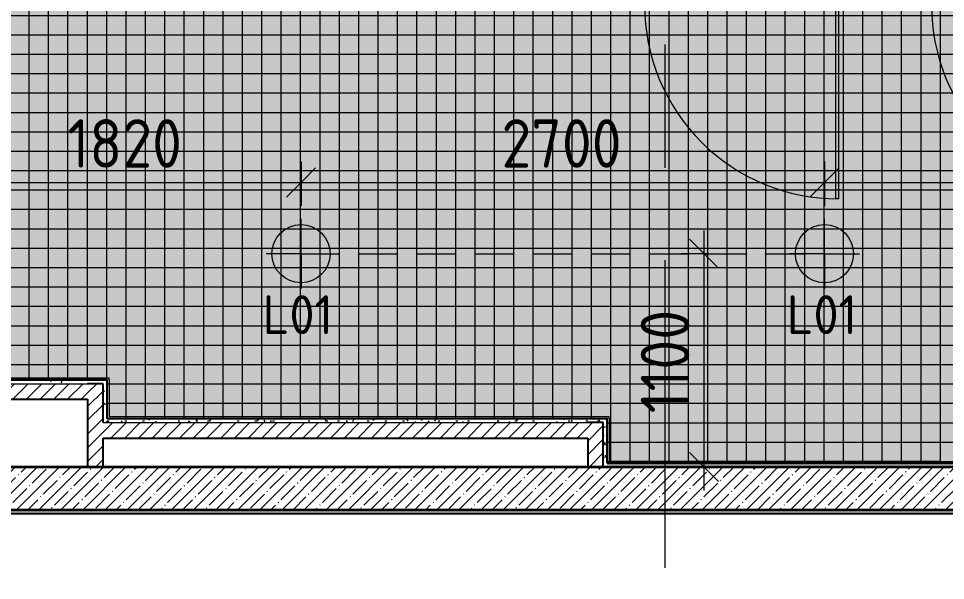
# Model space of a CAD drawing. Header units: millimetres. Extents: x 81682 to 274809, y -8553 to 29000.
# Drawn here: x 112624 to 117405, y 4816 to 7713 of the extents above; entities that cross this region are included whole.
import ezdxf

# ---------------------------------------------------------------- set-up
doc = ezdxf.new("R2010")
doc.units = ezdxf.units.MM
doc.linetypes.add('ADSK_Штрих_ш2 п1', pattern=[300, 200, -100])
doc.linetypes.add('Осевая', pattern=[3175, 635, -476.25, 1587.5, -476.25])
for name, color, linetype, lineweight in [('A-ANNO-DIMS', 7, 'Continuous', 9), ('A-ANNO-DIMS-100', 7, 'Continuous', 9), ('A-CLNG-PATT', 7, 'Continuous', 9), ('A-DETL-1', 7, 'ADSK_Штрих_ш2 п1', 9), ('A-DOOR', 7, 'Continuous', 9), ('A-GENM', 7, 'Continuous', 9), ('A-WALL', 7, 'Continuous', 9), ('E-LITE-EQPM-IDEN', 7, 'Continuous', 9), ('I-WALL', 7, 'Continuous', 9), ('Оси-2', 7, 'Осевая', 9)]:
    doc.layers.add(name, color=color, linetype=linetype, lineweight=lineweight)
for name, color, linetype, lineweight, true_color in [('A-ANNO-NOTE', 1, 'Continuous', 9, 0xff0000), ('A-WALL-2', 254, 'Continuous', 25, 0xbebebe), ('A-WALL-4', 7, 'Continuous', 35, 0x3c3c3c), ('A-WALL-6', 7, 'Continuous', 25, 0x3c3c3c), ('A-WALL-FNSH-3', 7, 'Continuous', 13, 0x3c3c3c)]:
    doc.layers.add(name, color=color, linetype=linetype, lineweight=lineweight, true_color=true_color)
doc.layers.add('A-CLNG-PATT-1', color=7, linetype='Continuous', lineweight=9, transparency=1)
doc.styles.add('GOST Common', font='GOST_Common.ttf', dxfattribs={"height": 200})
doc.styles.add('ISOCPEUR_1', font='isocpeur.ttf', dxfattribs={"width": 0.9, "height": 250})
doc.dimstyles.new('ISO-2_5_0_9К_БОЛЬШОЙ_1', dxfattribs={"dimscale": 304.8, "dimtxt": 248.995294, "dimasz": 0.492126, "dimexe": 0.393701, "dimexo": 0.984252, "dimgap": 0, "dimtad": 1, "dimdec": 0, "dimrnd": 10, "dimzin": 0, "dimdsep": 46, "dimtxsty": 'ISOCPEUR_1', "dimblk1": 'OBLIQUE', "dimblk2": 'OBLIQUE', "dimsah": 1, "dimcen": 0.09, "dimdle": 0.393701, "dimazin": 0, "dimtfac": 1, "dimtdec": 4, "dimtix": 1, "dimtmove": 0, "dimatfit": 3, "dimfxl": 1, "dimtvp": 1, "dimtolj": 1, "dimtzin": 0, "dimarcsym": 2})
pattern_1 = [(45, (0, 0), (-35.35534, 35.35534), [])]
pattern_2 = [(0, (0, 0), (121.92, 30.48), [10.058, -81.382, 10.058, -81.382, -487.68]), (0, (0, 0), (121.92, 30.48), [-182.88, 10.058, -172.822, 10.058, -81.382, -213.36]), (0, (0, 0), (121.92, 30.48), [-457.2, 10.058, -50.902, 10.058, -142.342]), (120, (45.72, 15.24), (-87.356454, 90.345817), [10.058, -81.382, 10.058, -81.382, -487.68]), (120, (45.72, 15.24), (-87.356454, 90.345817), [-182.88, 10.058, -172.822, 10.058, -81.382, -213.36]), (120, (45.72, 15.24), (-87.356454, 90.345817), [-457.2, 10.058, -50.902, 10.058, -142.342]), (240, (60.96, 76.2), (-34.563546, -120.825817), [10.058, -81.382, 10.058, -81.382, -487.68]), (240, (60.96, 76.2), (-34.563546, -120.825817), [-182.88, 10.058, -172.822, 10.058, -81.382, -213.36]), (240, (60.96, 76.2), (-34.563546, -120.825817), [-457.2, 10.058, -50.902, 10.058, -142.342])]
pattern_3 = [(288.435, (116754.71, 7791), (416.50086, -832.99954), [158.05, -1159.038]), (319.399, (116804.69, 7641.06), (2499.010644, -2082.486787), [76.799, -3763.143]), (316.848, (116446.5, 7591.08), (6247.5402574, -5830.957739), [182.691, -8951.868]), (289.983, (116579.78, 7466.13), (1249.49393, -3332.002656), [97.5, -4777.508]), (270, (116613.1, 7791), (416.5, -416.5), [83.3, -333.2]), (298.443, (116613.1, 7707.7), (-2915.5071394, 5414.4962996), [227.365, -11140.87]), (264.289, (116721.39, 7507.78), (416.5263, 3748.496867), [83.716, -4102.058]), (309.806, (116713.06, 7424.48), (-1666.01521, 2082.48651), [65.059, -3187.91])]

# ---------------------------------------------------------------- blocks, each defined once
blk = doc.blocks.new('131_Сантехническая перегородка_Дверь МГН - СД-1-V49-План расстановки осветительного оборудования 3 этажа в осях 23-33')
at = {"layer": 'A-DOOR'}
h = blk.add_hatch(dxfattribs=at)
h.set_pattern_fill('FP_49', color=256, style=0, pattern_type=2)
h.set_pattern_definition(pattern_3)
h.paths.add_polyline_path([(1202, 8), (1010, 8), (1010, -8), (1390, -8), (1390, 8)])
at = {"layer": 'A-GENM'}
h = blk.add_hatch(dxfattribs=at)
h.set_pattern_fill('FP_49', color=256, style=0, pattern_type=2)
h.set_pattern_definition(pattern_3)
h.paths.add_polyline_path([(10, 8), (-370, 8), (-370, -8), (10, -8)])
at = {"layer": 'A-DOOR'}
for p, q in [((10, 1008), (26, 1008)), ((10, 8), (10, 1008)), ((26, 8), (26, 1008)), ((10, 8), (26, 8))]:
    blk.add_line(p, q, dxfattribs=at)
blk.add_arc((10, 8), 1000, 360, 90, dxfattribs=at)
at = {"layer": 'A-GENM'}
for p, q in [((-370, 8), (10, 8)), ((-370, -8), (-370, 8)), ((10, -8), (10, 8)), ((1010, 8), (1390, 8)), ((1010, -8), (1010, 8)), ((1390, -8), (1390, 8)), ((10, -8), (-370, -8)), ((1390, -8), (1010, -8))]:
    blk.add_line(p, q, dxfattribs=at)
blk = doc.blocks.new('131_Сантехническая перегородка_Дверь МГН 2 - СД-1-V50-План расстановки осветительного оборудования 3 этажа в осях 23-33')
at = {"layer": 'A-DOOR'}
h = blk.add_hatch(dxfattribs=at)
h.set_pattern_fill('FP_50', color=256, style=0, pattern_type=2)
h.set_pattern_definition([(288.435, (118234.71, 7791), (416.50086, -832.99954), [158.05, -1159.038]), (319.399, (118284.69, 7641.06), (2499.010644, -2082.486787), [76.799, -3763.143]), (316.848, (117926.5, 7591.08), (6247.5402574, -5830.957739), [182.691, -8951.868]), (289.983, (118059.78, 7466.13), (1249.49393, -3332.002656), [97.5, -4777.508]), (270, (118093.1, 7791), (416.5, -416.5), [83.3, -333.2]), (298.443, (118093.1, 7707.7), (-2915.5071394, 5414.4962996), [227.365, -11140.87]), (264.289, (118201.39, 7507.78), (416.5263, 3748.496867), [83.716, -4102.058]), (309.806, (118193.06, 7424.48), (-1666.01521, 2082.48651), [65.059, -3187.91])])
h.paths.add_polyline_path([(-426, 8), (-426, -8), (10, -8), (10, 8)])
for p, q in [((10, 1008), (26, 1008)), ((10, 8), (10, 1008)), ((26, 8), (26, 1008)), ((10, 8), (26, 8))]:
    blk.add_line(p, q, dxfattribs=at)
blk.add_arc((10, 8), 1000, 360, 90, dxfattribs=at)
at = {"layer": 'A-GENM'}
for p, q in [((-426, 8), (10, 8)), ((10, 8), (10, -8)), ((1010, 8), (1110, 8)), ((1010, 8), (1010, -8)), ((1110, 8), (1110, -8)), ((10, -8), (-426, -8)), ((1110, -8), (1010, -8))]:
    blk.add_line(p, q, dxfattribs=at)
blk = doc.blocks.new('DIMBLOCK34-План расстановки осветительного оборудования 3 этажа в осях 23-33')
at = {"layer": 'A-ANNO-DIMS-100'}
for p, q in [((112261, 6673.2), (112261, 6987.2)), ((114081, 6975.4), (114081, 6747.2)), ((114081, 6867.2), (114081, 6975.4)), ((112141, 6867.2), (114081, 6867.2)), ((112261, 6867.2), (112261, 6673.2))]:
    blk.add_line(p, q, dxfattribs=at)
at = {"layer": 'A-ANNO-DIMS-100', "lineweight": 20}
for p, q in [((112261, 6867.2), (112336, 6942.2)), ((114081, 6867.2), (114156, 6942.2)), ((112261, 6867.2), (112186, 6792.2)), ((114081, 6867.2), (114006, 6792.2))]:
    blk.add_line(p, q, dxfattribs=at)
at = {"layer": 'A-ANNO-DIMS-100', "color": 0, "insert": (112876.5, 7193.8), "char_height": 250, "width": 706.764, "attachment_point": 1, "line_spacing_factor": 1.149209, "style": 'ISOCPEUR_1'}
blk.add_mtext('1820', dxfattribs=at)
blk = doc.blocks.new('_Oblique')
at = {"color": 0, "linetype": 'ByBlock', "lineweight": -2}
blk.add_line((-0.5, -0.5), (0.5, 0.5), dxfattribs=at)
blk = doc.blocks.new('DIMBLOCK35-План расстановки осветительного оборудования 3 этажа в осях 23-33')
at = {"layer": 'A-ANNO-DIMS-100'}
for p, q in [((114081, 6975.4), (114081, 6747.2)), ((114081, 6867.2), (114081, 6975.4)), ((116781, 6975.4), (116781, 6747.2)), ((116781, 6867.2), (116781, 6975.4)), ((114081, 6867.2), (116781, 6867.2))]:
    blk.add_line(p, q, dxfattribs=at)
at = {"layer": 'A-ANNO-DIMS-100', "lineweight": 20}
for p, q in [((114081, 6867.2), (114156, 6942.2)), ((116781, 6867.2), (116856, 6942.2)), ((114081, 6867.2), (114006, 6792.2)), ((116781, 6867.2), (116706, 6792.2))]:
    blk.add_line(p, q, dxfattribs=at)
at = {"layer": 'A-ANNO-DIMS-100', "color": 0, "insert": (115115, 7193.8), "char_height": 250, "width": 758.478, "attachment_point": 1, "line_spacing_factor": 1.149209, "style": 'ISOCPEUR_1'}
blk.add_mtext('2700', dxfattribs=at)
blk = doc.blocks.new('DIMBLOCK36-План расстановки осветительного оборудования 3 этажа в осях 23-33')
at = {"layer": 'A-ANNO-DIMS-100'}
for p, q in [((118779, 6673.2), (118779, 6987.2)), ((116781, 6975.4), (116781, 6747.2)), ((116781, 6867.2), (116781, 6975.4)), ((116781, 6867.2), (118899, 6867.2)), ((118779, 6867.2), (118779, 6673.2))]:
    blk.add_line(p, q, dxfattribs=at)
at = {"layer": 'A-ANNO-DIMS-100', "lineweight": 20}
for p, q in [((116781, 6867.2), (116856, 6942.2)), ((118779, 6867.2), (118854, 6942.2)), ((116781, 6867.2), (116706, 6792.2)), ((118779, 6867.2), (118704, 6792.2))]:
    blk.add_line(p, q, dxfattribs=at)
at = {"layer": 'A-ANNO-DIMS-100', "color": 0, "insert": (117464, 7193.8), "char_height": 250, "width": 758.478, "attachment_point": 1, "line_spacing_factor": 1.149209, "style": 'ISOCPEUR_1'}
blk.add_mtext('2000', dxfattribs=at)
blk = doc.blocks.new('DIMBLOCK38-План расстановки осветительного оборудования 3 этажа в осях 23-33')
at = {"layer": 'A-ANNO-DIMS-100'}
for p, q in [((116160.1, 5280), (116160.1, 6620)), ((116183.5, 6500), (116040.1, 6500)), ((116160.1, 6500), (116183.5, 6500)), ((116354, 5400), (116040.1, 5400)), ((116160.1, 5400), (116354, 5400))]:
    blk.add_line(p, q, dxfattribs=at)
at = {"layer": 'A-ANNO-DIMS-100', "lineweight": 20}
for p, q in [((116160.1, 6500), (116085.1, 6575)), ((116160.1, 6500), (116235.1, 6425)), ((116160.1, 5400), (116085.1, 5475)), ((116160.1, 5400), (116235.1, 5325))]:
    blk.add_line(p, q, dxfattribs=at)
at = {"layer": 'A-ANNO-DIMS-100', "color": 0, "insert": (115833.5, 5677.1), "char_height": 250, "width": 655.049, "attachment_point": 1, "rotation": 90, "line_spacing_factor": 1.149209, "style": 'ISOCPEUR_1'}
blk.add_mtext('1100', dxfattribs=at)

msp = doc.modelspace()

# ---------------------------------------------------------------- hatches: boundary and pattern name
at = {"layer": 'A-CLNG-PATT'}
h = msp.add_hatch(dxfattribs=at)
h.set_pattern_fill('FP_24', color=256, style=0, pattern_type=2)
h.set_pattern_definition([(0, (115479, 7729), (0, 100), []), (90, (115479, 7729), (-100, 6e-15), [])])
h.paths.add_polyline_path([(118779, 5421), (118779, 9979), (112031, 9979), (112031, 8081), (112261, 8081), (112261, 5851), (113081, 5851), (113081, 5651), (115661, 5651), (115661, 5421), (117621.4, 5421)])
at = {"layer": 'A-CLNG-PATT-1'}
msp.add_hatch(color=256, dxfattribs=at).paths.add_polyline_path([(118779, 5421), (118779, 9979), (112031, 9979), (112031, 8081), (112261, 8081), (112261, 5851), (113081, 5851), (113081, 5651), (115661, 5651), (115661, 5421), (117621.4, 5421)])
at = {"layer": 'I-WALL'}
h = msp.add_hatch(dxfattribs=at)
h.set_pattern_fill('FP_21', color=256, style=0, pattern_type=2)
h.set_pattern_definition(pattern_2)
h.paths.add_polyline_path([(113060, 5830), (113080, 5830), (113080, 5850), (112260, 5850), (112260, 5830), (112980, 5830)])
h = msp.add_hatch(dxfattribs=at)
h.set_pattern_fill('FP_4', color=256, style=0, pattern_type=2)
h.set_pattern_definition(pattern_1)
h.paths.add_polyline_path([(112533.9, 5750), (112980, 5750), (112980, 5830), (112010, 5830), (112010, 5750)])
h = msp.add_hatch(dxfattribs=at)
h.set_pattern_fill('FP_4', color=256, style=0, pattern_type=2)
h.set_pattern_definition(pattern_1)
h.paths.add_polyline_path([(113060, 5400), (113060, 5830), (112980, 5830), (112980, 5400)])
h = msp.add_hatch(dxfattribs=at)
h.set_pattern_fill('FP_21', color=256, style=0, pattern_type=2)
h.set_pattern_definition(pattern_2)
h.paths.add_polyline_path([(113080, 5630), (113080, 5830), (113060, 5830), (113060, 5630)])
h = msp.add_hatch(dxfattribs=at)
h.set_pattern_fill('FP_21', color=256, style=0, pattern_type=2)
h.set_pattern_definition(pattern_2)
h.paths.add_polyline_path([(115640, 5630), (115660, 5630), (115660, 5650), (113080, 5650), (113080, 5630), (115560, 5630)])
h = msp.add_hatch(dxfattribs=at)
h.set_pattern_fill('FP_4', color=256, style=0, pattern_type=2)
h.set_pattern_definition(pattern_1)
h.paths.add_polyline_path([(115077.6, 5550), (115560, 5550), (115560, 5630), (113060, 5630), (113060, 5550)])
h = msp.add_hatch(dxfattribs=at)
h.set_pattern_fill('FP_4', color=256, style=0, pattern_type=2)
h.set_pattern_definition(pattern_1)
h.paths.add_polyline_path([(115640, 5400), (115640, 5630), (115560, 5630), (115560, 5400)])
h = msp.add_hatch(dxfattribs=at)
h.set_pattern_fill('FP_21', color=256, style=0, pattern_type=2)
h.set_pattern_definition(pattern_2)
h.paths.add_polyline_path([(115660, 5400), (115660, 5630), (115640, 5630), (115640, 5400)])
h = msp.add_hatch(dxfattribs=at)
h.set_pattern_fill('FP_21', color=256, style=0, pattern_type=2)
h.set_pattern_definition(pattern_2)
h.paths.add_polyline_path([(116349.5, 5400), (118800, 5400), (118800, 5420), (115660, 5420), (115660, 5400)])
h = msp.add_hatch(dxfattribs=at)
h.set_pattern_fill('FP_3', color=256, style=0, pattern_type=2)
h.set_pattern_definition([(45, (0, 0), (-57.024626, 57.024626), []), (45, (57.025, 0), (-57.024626, 57.024626), [100.806, -20.161, 3.353, -16.808])])
h.paths.add_polyline_path([(119290, 5180), (119330, 5180), (119330, 5400), (111930, 5400), (111930, 5180), (117621.4, 5180)])
h = msp.add_hatch(dxfattribs=at)
h.set_pattern_fill('FP_21', color=256, style=0, pattern_type=2)
h.set_pattern_definition(pattern_2)
h.paths.add_polyline_path([(116349.5, 5160), (119350, 5160), (119350, 5180), (111910, 5180), (111910, 5160), (115077.6, 5160)])

# ---------------------------------------------------------------- linework, layer by layer
at = {"layer": 'A-ANNO-NOTE'}
for p, q in [((114081, 6500), (114081, 6680)), ((116781, 6500), (116781, 6680)), ((114081, 6500), (113901, 6500)), ((114081, 6500), (114081, 6320)), ((114081, 6500), (114261, 6500)), ((116781, 6500), (116601, 6500)), ((116781, 6500), (116781, 6320)), ((116781, 6500), (116961, 6500))]:
    msp.add_line(p, q, dxfattribs=at)
for centre in [(114081, 6500), (116781, 6500)]:
    msp.add_circle(centre, 150, dxfattribs=at)
at = {"layer": 'A-DETL-1'}
msp.add_line((114081, 6500), (116781, 6500), dxfattribs=at)
at = {"layer": 'A-WALL'}
for p, q in [((112240, 5830), (112980, 5830)), ((113060, 5630), (115560, 5630))]:
    msp.add_line(p, q, dxfattribs=at)
at = {"layer": 'A-WALL-2'}
for p, q in [((113060, 5830), (112980, 5830)), ((113060, 5630), (113060, 5830)), ((112010, 5750), (112980, 5750)), ((112980, 5750), (112980, 5400)), ((113081, 5650), (113080, 5650)), ((115660, 5420), (115660, 5650)), ((115640, 5630), (115560, 5630)), ((115640, 5400), (115640, 5630)), ((113060, 5550), (115560, 5550)), ((113060, 5400), (113060, 5550)), ((115560, 5550), (115560, 5400)), ((115661, 5420), (115660, 5420)), ((111910, 5160), (119350, 5160))]:
    msp.add_line(p, q, dxfattribs=at)
at = {"layer": 'A-WALL-4'}
for p, q in [((119330, 5400), (111930, 5400)), ((111930, 5180), (119330, 5180))]:
    msp.add_line(p, q, dxfattribs=at)
at = {"layer": 'A-WALL-6'}
for p, q in [((112261, 5850), (113080, 5850)), ((113080, 5850), (113080, 5650)), ((113081, 5650), (115660, 5650)), ((115661, 5420), (118780, 5420))]:
    msp.add_line(p, q, dxfattribs=at)
at = {"layer": 'A-WALL-FNSH-3'}
for p, q in [((113081, 5851), (112261, 5851)), ((113081, 5651), (113081, 5851)), ((115661, 5651), (113081, 5651)), ((115661, 5421), (115661, 5651)), ((118779, 5421), (115661, 5421)), ((111909, 5159), (119351, 5159))]:
    msp.add_line(p, q, dxfattribs=at)
at = {"layer": 'I-WALL'}
for p, q in [((112271, 5861), (113091, 5861)), ((113091, 5850.2), (113091, 5861)), ((113091, 5850), (113091, 5661)), ((113091, 5661), (115671, 5661)), ((115671, 5650.3), (115671, 5661)), ((115671, 5650), (115671, 5431)), ((115671, 5431), (117380, 5431)), ((117380, 5421), (117380, 5431))]:
    msp.add_line(p, q, dxfattribs=at)
at = {"layer": 'Оси-2'}
msp.add_line((115960, 593.7), (115960, 18900), dxfattribs=at)

# ---------------------------------------------------------------- block references
at = {"layer": 'A-GENM', "rotation": 180}
for name, p in [('131_Сантехническая перегородка_Дверь МГН - СД-1-V49-План расстановки осветительного оборудования 3 этажа в осях 23-33', (116863, 7791)), ('131_Сантехническая перегородка_Дверь МГН 2 - СД-1-V50-План расстановки осветительного оборудования 3 этажа в осях 23-33', (118343, 7791))]:
    msp.add_blockref(name, p, dxfattribs=at)

# ---------------------------------------------------------------- texts
at = {"layer": 'E-LITE-EQPM-IDEN', "char_height": 200, "width": 472.996, "attachment_point": 1, "style": 'GOST Common'}
for insert in [(113883.2, 6285.7), (116586.4, 6285.7)]:
    msp.add_mtext('L01', dxfattribs=dict(at, insert=insert))

# ---------------------------------------------------------------- dimensions: what is measured, and where the dimension line sits
at = {"layer": 'A-ANNO-DIMS'}
for base, p1, p2, override, picture, middle in [((114081, 6867.2), (112261, 6973.2), (114081, 6675.4), {"dimpost": '<>', "dimfxl": 1844.211177}, 'DIMBLOCK34-План расстановки осветительного оборудования 3 этажа в осях 23-33', (113171, 6992.2)), ((116781, 6867.2), (114081, 6675.4), (116781, 6675.4), {"dimpost": '<>', "dimfxl": 2700}, 'DIMBLOCK35-План расстановки осветительного оборудования 3 этажа в осях 23-33', (115431, 6992.2)), ((118779, 6867.2), (116781, 6675.4), (118779, 6973.2), {"dimpost": '<>', "dimfxl": 2020.078926}, 'DIMBLOCK36-План расстановки осветительного оборудования 3 этажа в осях 23-33', (117780, 6992.2))]:
    dim = msp.add_linear_dim(base=base, p1=p1, p2=p2, dimstyle='ISO-2_5_0_9К_БОЛЬШОЙ_1', override=override, dxfattribs=at)
    dim.commit()
    dim.dimension.update_dxf_attribs({"geometry": picture, "text_midpoint": middle})
dim = msp.add_linear_dim(base=(116160.1, 6500), p1=(116054, 5400), p2=(116483.5, 6500), angle=90, dimstyle='ISO-2_5_0_9К_БОЛЬШОЙ_1', override={"dimpost": '<>', "dimfxl": 1180.870066}, dxfattribs=at)
dim.commit()
dim.dimension.update_dxf_attribs({"geometry": 'DIMBLOCK38-План расстановки осветительного оборудования 3 этажа в осях 23-33', "text_midpoint": (116035.1, 5950)})

doc.saveas('drawing.dxf')
